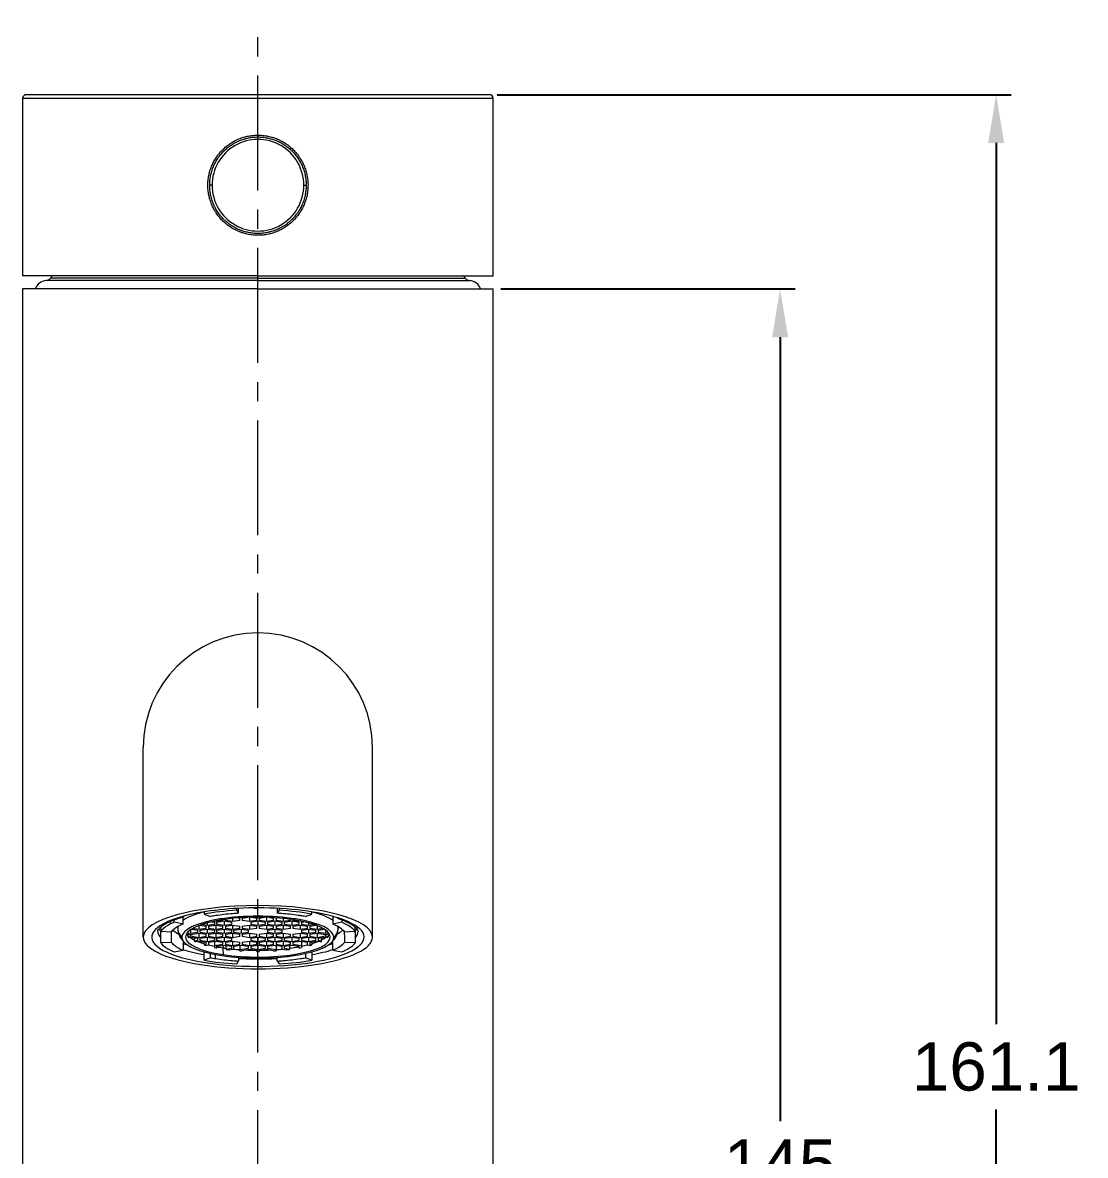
# Model space of a CAD drawing. Header units: millimetres. Extents: x 12315 to 13087, y 2477 to 3022.
# Drawn here: x 12498.7 to 12586.8, y 2763.1 to 2857 of the extents above; entities that cross this region are included whole.
import ezdxf

# ---------------------------------------------------------------- set-up
doc = ezdxf.new("R2010")
doc.units = ezdxf.units.MM
doc.linetypes.add('CENTER2', pattern=[28.575, 19.05, -3.175, 3.175, -3.175])
doc.linetypes.add('CENTERX2', pattern=[101.6, 63.5, -12.7, 12.7, -12.7])
doc.layers.add('CENTER', color=1, linetype='CENTERX2', lineweight=15)
doc.layers.add('DIM_', color=5, linetype='Continuous', lineweight=9)
doc.styles.get("Standard").update_dxf_attribs({"font": 'arial.ttf'})
doc.dimstyles.new('사본(2) STANDARD', dxfattribs={"dimscale": 0, "dimtxt": 4, "dimasz": 4, "dimexe": 1.25, "dimexo": 0.625, "dimgap": 1.5, "dimtad": 3, "dimtih": 1, "dimtoh": 1, "dimdec": 1, "dimzin": 9, "dimdsep": 46, "dimtxsty": 'Standard', "dimcen": 2.5, "dimclrd": 5, "dimclre": 5, "dimclrt": 5, "dimadec": 0, "dimazin": 0, "dimtfac": 1, "dimtdec": 1, "dimtmove": 0, "dimatfit": 3, "dimfxl": 1.25, "dimtfill": 1, "dimtolj": 1, "dimtzin": 0, "dimarcsym": 0})

# ---------------------------------------------------------------- blocks, each defined once
blk = doc.blocks.new('*D1')
at = {"layer": 'Defpoints', "color": 0, "transparency": 16777216}
for p in [(12537.443, 2851.038), (12579.429, 2851.038), (12541.743, 2689.94)]:
    blk.add_point(p, dxfattribs=at)
at = {"layer": 'DIM_', "color": 5, "lineweight": -2, "transparency": 16777216}
for p, q in [((12538.068, 2851.038), (12580.679, 2851.038)), ((12579.429, 2847.038), (12579.429, 2774.031)), ((12579.429, 2693.94), (12579.429, 2766.946)), ((12542.368, 2689.94), (12580.679, 2689.94))]:
    blk.add_line(p, q, dxfattribs=at)
at = {"layer": 'DIM_', "color": 5, "transparency": 16777216}
for points in [[(12578.763, 2847.038), (12580.096, 2847.038), (12579.429, 2851.038)], [(12578.763, 2693.94), (12580.096, 2693.94), (12579.429, 2689.94)]]:
    blk.add_solid(points, dxfattribs=at)
at = {"layer": 'DIM_', "color": 5, "transparency": 16777216, "insert": (12579.429, 2770.489), "char_height": 4, "attachment_point": 5, "bg_fill": 3, "box_fill_scale": 1.1, "bg_fill_color": 256, "bg_fill_true_color": 13158600, "bg_fill_transparency": 0}
blk.add_mtext('\\A1;161.1', dxfattribs=at)
blk = doc.blocks.new('*D2')
at = {"layer": 'Defpoints', "color": 0, "transparency": 16777216}
for p in [(12537.743, 2834.94), (12541.743, 2689.94), (12561.523, 2689.94)]:
    blk.add_point(p, dxfattribs=at)
at = {"layer": 'DIM_', "color": 5, "lineweight": -2, "transparency": 16777216}
for p, q in [((12538.368, 2834.94), (12562.773, 2834.94)), ((12561.523, 2830.94), (12561.523, 2765.982)), ((12561.523, 2693.94), (12561.523, 2758.897)), ((12542.368, 2689.94), (12562.773, 2689.94))]:
    blk.add_line(p, q, dxfattribs=at)
at = {"layer": 'DIM_', "color": 5, "transparency": 16777216}
for points in [[(12560.857, 2830.94), (12562.19, 2830.94), (12561.523, 2834.94)], [(12560.857, 2693.94), (12562.19, 2693.94), (12561.523, 2689.94)]]:
    blk.add_solid(points, dxfattribs=at)
at = {"layer": 'DIM_', "color": 5, "transparency": 16777216, "insert": (12561.523, 2762.44), "char_height": 4, "attachment_point": 5, "bg_fill": 3, "box_fill_scale": 1.1, "bg_fill_color": 256, "bg_fill_true_color": 13158600, "bg_fill_transparency": 0}
blk.add_mtext('\\A1;145', dxfattribs=at)

msp = doc.modelspace()

# ---------------------------------------------------------------- linework, layer by layer
at = {"linetype": 'Continuous', "lineweight": 18}
for p, q in [((12498.743, 2850.738), (12498.743, 2836.038)), ((12537.443, 2851.038), (12499.043, 2851.038)), ((12537.743, 2836.038), (12537.743, 2850.738)), ((12518.15, 2836.038), (12498.743, 2836.038)), ((12518.243, 2835.638), (12500.682, 2835.638)), ((12518.243, 2835.844), (12501.056, 2835.844)), ((12518.15, 2836.038), (12537.743, 2836.038)), ((12518.243, 2835.844), (12535.43, 2835.844)), ((12518.243, 2835.638), (12535.803, 2835.638)), ((12518.243, 2834.94), (12498.743, 2834.94)), ((12498.743, 2834.94), (12498.743, 2695.94)), ((12518.243, 2834.94), (12537.743, 2834.94)), ((12537.743, 2695.94), (12537.743, 2834.94)), ((12508.743, 2781.231), (12508.743, 2796.94)), ((12527.743, 2781.231), (12527.743, 2796.94)), ((12513.787, 2783.323), (12513.787, 2783.145)), ((12513.787, 2783.145), (12514.303, 2782.942)), ((12516.484, 2783.453), (12516.484, 2783.608)), ((12516.64, 2783.209), (12516.484, 2783.453)), ((12518.243, 2783.657), (12518.243, 2783.638)), ((12520.001, 2783.453), (12519.845, 2783.209)), ((12520.001, 2783.608), (12520.001, 2783.453)), ((12522.182, 2782.942), (12522.699, 2783.145)), ((12522.699, 2783.145), (12522.699, 2783.323)), ((12510.182, 2782.058), (12510.182, 2781.716)), ((12511.3, 2782.46), (12511.3, 2782.663)), ((12512.037, 2782.317), (12511.3, 2782.46)), ((12511.593, 2782.094), (12511.593, 2781.962)), ((12513.343, 2782.186), (12513.343, 2781.855)), ((12513.438, 2782.222), (12513.943, 2782.142)), ((12514.043, 2782.19), (12513.562, 2782.266)), ((12513.943, 2781.951), (12513.943, 2782.142)), ((12514.043, 2782.413), (12514.043, 2782.19)), ((12514.643, 2782.285), (12514.043, 2782.19)), ((12514.143, 2782.142), (12514.743, 2782.237)), ((12514.143, 2782.142), (12514.143, 2781.951)), ((12514.433, 2782.509), (12514.643, 2782.476)), ((12514.743, 2782.524), (12514.602, 2782.546)), ((12514.643, 2782.476), (12514.643, 2782.285)), ((12515.343, 2782.619), (12514.743, 2782.524)), ((12514.743, 2782.575), (12514.743, 2782.524)), ((12514.743, 2782.237), (12515.343, 2782.142)), ((12514.743, 2782.237), (12514.743, 2781.855)), ((12514.843, 2782.476), (12515.443, 2782.571)), ((12514.843, 2782.285), (12514.843, 2782.476)), ((12515.443, 2782.19), (12514.843, 2782.285)), ((12515.343, 2782.619), (12515.343, 2782.679)), ((12515.343, 2781.951), (12515.343, 2782.142)), ((12515.443, 2782.571), (12516.043, 2782.476)), ((12515.443, 2782.571), (12515.443, 2782.19)), ((12516.043, 2782.285), (12515.443, 2782.19)), ((12515.543, 2782.708), (12515.543, 2782.619)), ((12516.143, 2782.524), (12515.543, 2782.619)), ((12515.543, 2782.142), (12516.143, 2782.237)), ((12515.543, 2782.142), (12515.543, 2781.951)), ((12516.043, 2782.476), (12516.043, 2782.285)), ((12516.143, 2782.781), (12516.143, 2782.524)), ((12516.743, 2782.619), (12516.143, 2782.524)), ((12516.143, 2782.237), (12516.743, 2782.142)), ((12516.143, 2782.237), (12516.143, 2781.855)), ((12516.645, 2782.826), (12516.743, 2782.81)), ((12516.743, 2782.619), (12516.743, 2782.81)), ((12516.743, 2781.951), (12516.743, 2782.142)), ((12516.943, 2782.81), (12517.28, 2782.864)), ((12516.943, 2782.81), (12516.943, 2782.619)), ((12517.543, 2782.524), (12516.943, 2782.619)), ((12516.943, 2782.142), (12517.543, 2782.237)), ((12516.943, 2782.142), (12516.943, 2781.951)), ((12517.543, 2782.874), (12517.543, 2782.524)), ((12518.143, 2782.619), (12517.543, 2782.524)), ((12517.543, 2782.237), (12518.143, 2782.142)), ((12517.543, 2782.237), (12517.543, 2781.855)), ((12517.643, 2782.476), (12518.243, 2782.571)), ((12517.643, 2782.476), (12517.643, 2782.285)), ((12518.243, 2782.19), (12517.643, 2782.285)), ((12517.711, 2782.879), (12518.143, 2782.81)), ((12518.243, 2782.858), (12518.075, 2782.885)), ((12518.143, 2782.619), (12518.143, 2782.81)), ((12518.143, 2781.951), (12518.143, 2782.142)), ((12518.411, 2782.885), (12518.243, 2782.858)), ((12518.243, 2782.885), (12518.243, 2782.858)), ((12518.243, 2782.571), (12518.843, 2782.476)), ((12518.243, 2782.571), (12518.243, 2782.19)), ((12518.843, 2782.285), (12518.243, 2782.19)), ((12518.343, 2782.81), (12518.774, 2782.879)), ((12518.343, 2782.81), (12518.343, 2782.619)), ((12518.943, 2782.524), (12518.343, 2782.619)), ((12518.343, 2782.142), (12518.943, 2782.237)), ((12518.343, 2782.142), (12518.343, 2781.951)), ((12518.843, 2782.476), (12518.843, 2782.285)), ((12518.943, 2782.874), (12518.943, 2782.524)), ((12519.543, 2782.619), (12518.943, 2782.524)), ((12518.943, 2782.237), (12519.543, 2782.142)), ((12518.943, 2782.237), (12518.943, 2781.855)), ((12519.043, 2782.476), (12519.643, 2782.571)), ((12519.043, 2782.476), (12519.043, 2782.285)), ((12519.643, 2782.19), (12519.043, 2782.285)), ((12519.205, 2782.864), (12519.543, 2782.81)), ((12519.543, 2782.619), (12519.543, 2782.81)), ((12519.543, 2781.951), (12519.543, 2782.142)), ((12519.643, 2782.571), (12520.243, 2782.476)), ((12519.643, 2782.571), (12519.643, 2782.19)), ((12520.243, 2782.285), (12519.643, 2782.19)), ((12519.743, 2782.81), (12519.84, 2782.826)), ((12519.743, 2782.81), (12519.743, 2782.619)), ((12520.343, 2782.524), (12519.743, 2782.619)), ((12519.743, 2782.142), (12520.343, 2782.237)), ((12519.743, 2782.142), (12519.743, 2781.951)), ((12520.243, 2782.285), (12520.243, 2782.476)), ((12520.343, 2782.781), (12520.343, 2782.524)), ((12520.943, 2782.619), (12520.343, 2782.524)), ((12520.343, 2782.237), (12520.943, 2782.142)), ((12520.343, 2782.237), (12520.343, 2781.855)), ((12520.443, 2782.476), (12521.043, 2782.571)), ((12520.443, 2782.285), (12520.443, 2782.476)), ((12521.043, 2782.19), (12520.443, 2782.285)), ((12520.943, 2782.619), (12520.943, 2782.708)), ((12520.943, 2781.951), (12520.943, 2782.142)), ((12521.043, 2782.571), (12521.643, 2782.476)), ((12521.043, 2782.571), (12521.043, 2782.19)), ((12521.643, 2782.285), (12521.043, 2782.19)), ((12521.143, 2782.679), (12521.143, 2782.619)), ((12521.743, 2782.524), (12521.143, 2782.619)), ((12521.143, 2782.142), (12521.743, 2782.237)), ((12521.143, 2782.142), (12521.143, 2781.951)), ((12521.643, 2782.476), (12521.643, 2782.285)), ((12521.743, 2782.575), (12521.743, 2782.524)), ((12521.883, 2782.546), (12521.743, 2782.524)), ((12521.743, 2782.237), (12522.343, 2782.142)), ((12521.743, 2782.237), (12521.743, 2781.855)), ((12521.843, 2782.476), (12522.052, 2782.509)), ((12521.843, 2782.476), (12521.843, 2782.285)), ((12522.443, 2782.19), (12521.843, 2782.285)), ((12522.343, 2781.951), (12522.343, 2782.142)), ((12522.443, 2782.413), (12522.443, 2782.19)), ((12522.924, 2782.266), (12522.443, 2782.19)), ((12522.543, 2782.142), (12523.047, 2782.222)), ((12522.543, 2782.142), (12522.543, 2781.951)), ((12523.143, 2782.186), (12523.143, 2781.855)), ((12525.186, 2782.46), (12524.448, 2782.317)), ((12524.893, 2782.094), (12524.893, 2781.962)), ((12525.186, 2782.668), (12525.186, 2782.46)), ((12526.303, 2781.716), (12526.303, 2782.059)), ((12510.182, 2781.716), (12511.069, 2781.673)), ((12510.182, 2781.708), (12510.267, 2781.712)), ((12510.182, 2780.747), (12510.182, 2781.708)), ((12512.327, 2781.508), (12512.643, 2781.457)), ((12512.643, 2781.521), (12512.366, 2781.565)), ((12512.643, 2781.298), (12512.425, 2781.264)), ((12512.484, 2781.209), (12512.643, 2781.235)), ((12512.643, 2781.825), (12512.643, 2781.521)), ((12513.243, 2781.617), (12512.643, 2781.521)), ((12512.643, 2781.457), (12513.343, 2781.569)), ((12512.643, 2781.457), (12512.643, 2781.298)), ((12513.343, 2781.187), (12512.643, 2781.298)), ((12512.643, 2781.235), (12513.243, 2781.139)), ((12512.736, 2781.888), (12513.243, 2781.808)), ((12513.343, 2781.855), (12512.819, 2781.939)), ((12512.953, 2781.185), (12512.965, 2781)), ((12513.243, 2781.808), (12513.243, 2781.617)), ((12513.243, 2781.139), (12513.243, 2780.948)), ((12513.943, 2781.951), (12513.343, 2781.855)), ((12513.343, 2781.569), (12513.943, 2781.473)), ((12513.343, 2781.569), (12513.343, 2781.187)), ((12513.943, 2781.282), (12513.343, 2781.187)), ((12513.443, 2781.808), (12514.043, 2781.903)), ((12513.443, 2781.617), (12513.443, 2781.808)), ((12514.043, 2781.521), (12513.443, 2781.617)), ((12513.443, 2781.139), (12514.043, 2781.235)), ((12513.443, 2780.948), (12513.443, 2781.139)), ((12513.943, 2781.282), (12513.943, 2781.473)), ((12514.043, 2781.903), (12514.643, 2781.808)), ((12514.043, 2781.903), (12514.043, 2781.521)), ((12514.643, 2781.617), (12514.043, 2781.521)), ((12514.043, 2781.235), (12514.643, 2781.139)), ((12514.043, 2781.235), (12514.043, 2780.853)), ((12514.743, 2781.855), (12514.143, 2781.951)), ((12514.143, 2781.473), (12514.743, 2781.569)), ((12514.143, 2781.473), (12514.143, 2781.282)), ((12514.743, 2781.187), (12514.143, 2781.282)), ((12514.643, 2781.808), (12514.643, 2781.617)), ((12514.643, 2781.139), (12514.643, 2780.948)), ((12515.343, 2781.951), (12514.743, 2781.855)), ((12514.743, 2781.569), (12514.743, 2781.187)), ((12514.743, 2781.569), (12515.343, 2781.473)), ((12515.343, 2781.282), (12514.743, 2781.187)), ((12514.843, 2781.808), (12515.443, 2781.903)), ((12514.843, 2781.617), (12514.843, 2781.808)), ((12515.443, 2781.521), (12514.843, 2781.617)), ((12514.843, 2781.139), (12515.443, 2781.235)), ((12514.843, 2780.948), (12514.843, 2781.139)), ((12515.343, 2781.282), (12515.343, 2781.473)), ((12515.443, 2781.903), (12516.043, 2781.808)), ((12515.443, 2781.903), (12515.443, 2781.521)), ((12516.043, 2781.617), (12515.443, 2781.521)), ((12515.443, 2781.235), (12516.043, 2781.139)), ((12515.443, 2781.235), (12515.443, 2780.853)), ((12516.143, 2781.855), (12515.543, 2781.951)), ((12515.543, 2781.473), (12516.143, 2781.569)), ((12515.543, 2781.473), (12515.543, 2781.282)), ((12516.143, 2781.187), (12515.543, 2781.282)), ((12516.043, 2781.808), (12516.043, 2781.617)), ((12516.043, 2781.139), (12516.043, 2780.948)), ((12516.743, 2781.951), (12516.143, 2781.855)), ((12516.143, 2781.569), (12516.143, 2781.187)), ((12516.143, 2781.569), (12516.743, 2781.473)), ((12516.743, 2781.282), (12516.143, 2781.187)), ((12516.243, 2781.808), (12516.843, 2781.903)), ((12516.243, 2781.617), (12516.243, 2781.808)), ((12516.843, 2781.521), (12516.243, 2781.617)), ((12516.743, 2781.282), (12516.743, 2781.473)), ((12516.843, 2781.903), (12517.443, 2781.808)), ((12516.843, 2781.903), (12516.843, 2781.521)), ((12517.443, 2781.617), (12516.843, 2781.521)), ((12517.543, 2781.855), (12516.943, 2781.951)), ((12516.943, 2781.473), (12517.543, 2781.569)), ((12516.943, 2781.473), (12516.943, 2781.282)), ((12517.543, 2781.187), (12516.943, 2781.282)), ((12517.443, 2781.808), (12517.443, 2781.617)), ((12518.143, 2781.951), (12517.543, 2781.855)), ((12517.543, 2781.569), (12517.543, 2781.187)), ((12517.543, 2781.569), (12518.143, 2781.473)), ((12518.143, 2781.282), (12517.543, 2781.187)), ((12517.643, 2781.139), (12518.243, 2781.235)), ((12517.643, 2781.139), (12517.643, 2780.948)), ((12518.143, 2781.282), (12518.143, 2781.473)), ((12518.243, 2781.235), (12518.243, 2780.853)), ((12518.243, 2781.235), (12518.843, 2781.139)), ((12518.943, 2781.855), (12518.343, 2781.951)), ((12518.343, 2781.473), (12518.943, 2781.569)), ((12518.343, 2781.473), (12518.343, 2781.282)), ((12518.943, 2781.187), (12518.343, 2781.282)), ((12518.843, 2781.139), (12518.843, 2780.948)), ((12519.543, 2781.951), (12518.943, 2781.855)), ((12518.943, 2781.569), (12518.943, 2781.187)), ((12518.943, 2781.569), (12519.543, 2781.473)), ((12519.543, 2781.282), (12518.943, 2781.187)), ((12519.043, 2781.808), (12519.643, 2781.903)), ((12519.043, 2781.808), (12519.043, 2781.617)), ((12519.643, 2781.521), (12519.043, 2781.617)), ((12519.043, 2781.139), (12519.643, 2781.235)), ((12519.043, 2781.139), (12519.043, 2780.948)), ((12519.543, 2781.282), (12519.543, 2781.473)), ((12519.643, 2781.903), (12519.643, 2781.521)), ((12519.643, 2781.903), (12520.243, 2781.808)), ((12520.243, 2781.617), (12519.643, 2781.521)), ((12519.643, 2781.235), (12519.643, 2780.853)), ((12519.643, 2781.235), (12520.243, 2781.139)), ((12520.343, 2781.855), (12519.743, 2781.951)), ((12519.743, 2781.473), (12520.343, 2781.569)), ((12519.743, 2781.473), (12519.743, 2781.282)), ((12520.343, 2781.187), (12519.743, 2781.282)), ((12520.243, 2781.617), (12520.243, 2781.808)), ((12520.243, 2780.948), (12520.243, 2781.139)), ((12520.943, 2781.951), (12520.343, 2781.855)), ((12520.343, 2781.569), (12520.343, 2781.187)), ((12520.343, 2781.569), (12520.943, 2781.473)), ((12520.943, 2781.282), (12520.343, 2781.187)), ((12520.443, 2781.139), (12521.043, 2781.235)), ((12520.443, 2780.948), (12520.443, 2781.139)), ((12520.943, 2781.282), (12520.943, 2781.473)), ((12521.043, 2781.235), (12521.043, 2780.853)), ((12521.043, 2781.235), (12521.643, 2781.139)), ((12521.743, 2781.855), (12521.143, 2781.951)), ((12521.143, 2781.473), (12521.743, 2781.569)), ((12521.143, 2781.473), (12521.143, 2781.282)), ((12521.743, 2781.187), (12521.143, 2781.282)), ((12521.643, 2781.139), (12521.643, 2780.948)), ((12522.343, 2781.951), (12521.743, 2781.855)), ((12521.743, 2781.569), (12521.743, 2781.187)), ((12521.743, 2781.569), (12522.343, 2781.473)), ((12522.343, 2781.282), (12521.743, 2781.187)), ((12521.843, 2781.808), (12522.443, 2781.903)), ((12521.843, 2781.808), (12521.843, 2781.617)), ((12522.443, 2781.521), (12521.843, 2781.617)), ((12521.843, 2781.139), (12522.443, 2781.235)), ((12521.843, 2781.139), (12521.843, 2780.948)), ((12522.343, 2781.282), (12522.343, 2781.473)), ((12522.443, 2781.903), (12522.443, 2781.521)), ((12522.443, 2781.903), (12523.043, 2781.808)), ((12523.043, 2781.617), (12522.443, 2781.521)), ((12522.443, 2781.235), (12522.443, 2780.853)), ((12522.443, 2781.235), (12523.043, 2781.139)), ((12523.143, 2781.855), (12522.543, 2781.951)), ((12522.543, 2781.473), (12523.143, 2781.569)), ((12522.543, 2781.473), (12522.543, 2781.282)), ((12523.143, 2781.187), (12522.543, 2781.282)), ((12523.043, 2781.617), (12523.043, 2781.808)), ((12523.043, 2780.948), (12523.043, 2781.139)), ((12523.666, 2781.939), (12523.143, 2781.855)), ((12523.143, 2781.569), (12523.143, 2781.187)), ((12523.143, 2781.569), (12523.843, 2781.457)), ((12523.843, 2781.298), (12523.143, 2781.187)), ((12523.243, 2781.808), (12523.749, 2781.888)), ((12523.243, 2781.808), (12523.243, 2781.617)), ((12523.843, 2781.521), (12523.243, 2781.617)), ((12523.243, 2781.139), (12523.843, 2781.235)), ((12523.243, 2781.139), (12523.243, 2780.948)), ((12523.843, 2781.825), (12523.843, 2781.521)), ((12524.119, 2781.565), (12523.843, 2781.521)), ((12523.843, 2781.457), (12524.158, 2781.508)), ((12523.843, 2781.457), (12523.843, 2781.298)), ((12524.06, 2781.264), (12523.843, 2781.298)), ((12523.843, 2781.235), (12524.002, 2781.209)), ((12525.416, 2781.673), (12526.303, 2781.716)), ((12526.218, 2781.712), (12526.303, 2781.708)), ((12526.303, 2781.708), (12526.303, 2780.747)), ((12511.069, 2780.79), (12510.182, 2780.747)), ((12511.3, 2780.003), (12512.037, 2780.146)), ((12513.243, 2780.948), (12512.962, 2780.904)), ((12513.062, 2780.856), (12513.343, 2780.901)), ((12513.343, 2780.901), (12513.943, 2780.805)), ((12514.043, 2780.853), (12513.443, 2780.948)), ((12513.943, 2780.614), (12513.784, 2780.589)), ((12513.925, 2780.548), (12514.143, 2780.582)), ((12513.943, 2780.614), (12513.943, 2780.805)), ((12514.643, 2780.948), (12514.043, 2780.853)), ((12514.143, 2780.805), (12514.743, 2780.901)), ((12514.143, 2780.805), (12514.143, 2780.582)), ((12514.643, 2780.885), (12514.643, 2780.503)), ((12515.343, 2780.614), (12514.643, 2780.503)), ((12514.643, 2780.503), (12514.643, 2780.375)), ((12514.743, 2780.901), (12515.343, 2780.805)), ((12515.443, 2780.853), (12514.843, 2780.948)), ((12514.843, 2780.471), (12515.443, 2780.566)), ((12514.843, 2780.336), (12514.843, 2780.471)), ((12515.343, 2780.614), (12515.343, 2780.805)), ((12516.043, 2780.948), (12515.443, 2780.853)), ((12515.443, 2780.566), (12516.043, 2780.471)), ((12515.543, 2780.805), (12516.143, 2780.901)), ((12515.543, 2780.805), (12515.543, 2780.614)), ((12516.143, 2780.519), (12515.543, 2780.614)), ((12516.043, 2780.28), (12515.618, 2780.212)), ((12515.841, 2780.184), (12516.243, 2780.248)), ((12516.043, 2780.471), (12516.043, 2780.28)), ((12516.143, 2780.901), (12516.143, 2780.519)), ((12516.143, 2780.901), (12516.743, 2780.805)), ((12516.743, 2780.614), (12516.143, 2780.519)), ((12516.243, 2780.471), (12516.843, 2780.566)), ((12516.243, 2780.248), (12516.243, 2780.471)), ((12516.743, 2780.614), (12516.743, 2780.805)), ((12516.743, 2780.55), (12516.743, 2780.168)), ((12517.443, 2780.28), (12516.743, 2780.168)), ((12516.743, 2780.099), (12516.743, 2780.168)), ((12516.843, 2780.566), (12517.443, 2780.471)), ((12516.943, 2780.805), (12517.543, 2780.901)), ((12516.943, 2780.805), (12516.943, 2780.614)), ((12517.543, 2780.519), (12516.943, 2780.614)), ((12516.943, 2780.137), (12517.543, 2780.232)), ((12516.943, 2780.137), (12516.943, 2780.086)), ((12517.443, 2780.471), (12517.443, 2780.28)), ((12517.543, 2780.901), (12517.543, 2780.519)), ((12517.543, 2780.901), (12518.143, 2780.805)), ((12518.143, 2780.614), (12517.543, 2780.519)), ((12517.543, 2780.232), (12518.143, 2780.137)), ((12518.243, 2780.853), (12517.643, 2780.948)), ((12517.643, 2780.471), (12518.243, 2780.566)), ((12517.643, 2780.471), (12517.643, 2780.28)), ((12518.243, 2780.184), (12517.643, 2780.28)), ((12518.143, 2780.614), (12518.143, 2780.805)), ((12518.143, 2780.047), (12518.143, 2780.137)), ((12518.843, 2780.948), (12518.243, 2780.853)), ((12518.243, 2780.566), (12518.843, 2780.471)), ((12518.243, 2780.566), (12518.243, 2780.184)), ((12518.843, 2780.28), (12518.243, 2780.184)), ((12518.343, 2780.805), (12518.943, 2780.901)), ((12518.343, 2780.805), (12518.343, 2780.614)), ((12518.943, 2780.519), (12518.343, 2780.614)), ((12518.343, 2780.137), (12518.943, 2780.232)), ((12518.343, 2780.137), (12518.343, 2780.047)), ((12518.843, 2780.471), (12518.843, 2780.28)), ((12518.943, 2780.901), (12519.543, 2780.805)), ((12518.943, 2780.901), (12518.943, 2780.519)), ((12519.543, 2780.614), (12518.943, 2780.519)), ((12518.943, 2780.232), (12519.543, 2780.137)), ((12519.643, 2780.853), (12519.043, 2780.948)), ((12519.043, 2780.471), (12519.643, 2780.566)), ((12519.043, 2780.471), (12519.043, 2780.28)), ((12519.743, 2780.168), (12519.043, 2780.28)), ((12519.543, 2780.614), (12519.543, 2780.805)), ((12519.543, 2780.086), (12519.543, 2780.137)), ((12520.243, 2780.948), (12519.643, 2780.853)), ((12519.643, 2780.566), (12520.243, 2780.471)), ((12519.743, 2780.805), (12520.343, 2780.901)), ((12519.743, 2780.805), (12519.743, 2780.614)), ((12520.343, 2780.519), (12519.743, 2780.614)), ((12519.743, 2780.55), (12519.743, 2780.168)), ((12519.743, 2780.168), (12519.743, 2780.099)), ((12520.243, 2780.248), (12520.243, 2780.471)), ((12520.243, 2780.248), (12520.644, 2780.184)), ((12520.343, 2780.901), (12520.943, 2780.805)), ((12520.343, 2780.901), (12520.343, 2780.519)), ((12520.943, 2780.614), (12520.343, 2780.519)), ((12521.043, 2780.853), (12520.443, 2780.948)), ((12520.443, 2780.471), (12521.043, 2780.566)), ((12520.443, 2780.28), (12520.443, 2780.471)), ((12520.867, 2780.212), (12520.443, 2780.28)), ((12520.943, 2780.614), (12520.943, 2780.805)), ((12521.643, 2780.948), (12521.043, 2780.853)), ((12521.043, 2780.566), (12521.643, 2780.471)), ((12521.143, 2780.805), (12521.743, 2780.901)), ((12521.143, 2780.805), (12521.143, 2780.614)), ((12521.843, 2780.503), (12521.143, 2780.614)), ((12521.643, 2780.471), (12521.643, 2780.336)), ((12521.743, 2780.901), (12522.343, 2780.805)), ((12522.443, 2780.853), (12521.843, 2780.948)), ((12521.843, 2780.885), (12521.843, 2780.503)), ((12521.843, 2780.503), (12521.843, 2780.375)), ((12522.343, 2780.582), (12522.343, 2780.805)), ((12522.343, 2780.582), (12522.56, 2780.548)), ((12523.043, 2780.948), (12522.443, 2780.853)), ((12522.543, 2780.805), (12523.143, 2780.901)), ((12522.543, 2780.805), (12522.543, 2780.614)), ((12522.702, 2780.589), (12522.543, 2780.614)), ((12523.143, 2780.901), (12523.424, 2780.856)), ((12523.524, 2780.904), (12523.243, 2780.948)), ((12524.448, 2780.146), (12525.186, 2780.003)), ((12526.303, 2780.747), (12525.416, 2780.79)), ((12513.787, 2779.318), (12513.787, 2780.004)), ((12514.303, 2779.521), (12513.787, 2779.318)), ((12516.484, 2779.01), (12516.64, 2779.254)), ((12519.845, 2779.254), (12520.001, 2779.01)), ((12522.699, 2779.318), (12522.182, 2779.521)), ((12522.699, 2780.004), (12522.699, 2779.318))]:
    msp.add_line(p, q, dxfattribs=at)
at = {"linetype": 'Continuous', "lineweight": 13}
for p, q in [((12518.15, 2850.738), (12498.743, 2850.738)), ((12537.743, 2850.738), (12518.15, 2850.738)), ((12511.003, 2782.322), (12511.003, 2782.545)), ((12515.341, 2780.55), (12515.348, 2780.348)), ((12514.719, 2779.454), (12514.722, 2779.791)), ((12518.243, 2779.424), (12518.243, 2779.495)), ((12518.243, 2779.424), (12518.243, 2778.806))]:
    msp.add_line(p, q, dxfattribs=at)
at = {"linetype": 'Continuous', "lineweight": 18}
for centre, radius, start, end in [((12499.043, 2850.738), 0.3, 89.9793, 180), ((12537.443, 2850.738), 0.3, 0, 90.0207), ((12500.747, 2834.64), 1, 93.69053, 162.54121), ((12500.65, 2836.137), 0.5, 273.70473, 324.20842), ((12518.243, 2823.45), 21.19, 143.55465, 144.20287), ((12518.243, 2823.45), 21.19, 35.79713, 36.44533), ((12535.835, 2836.137), 0.5, 215.79158, 266.29527), ((12535.738, 2834.64), 1, 17.45879, 86.30947), ((12518.243, 2796.94), 9.5, 0, 180), ((12518.243, 2796.94), 9.5, 0, 180)]:
    msp.add_arc(centre, radius, start, end, dxfattribs=at)
for centre, major_axis, ratio, start_param, end_param in [((12518.243, 2843.538), (0, 3.8), 1, 4.712322, 7.854019), ((12518.243, 2843.538), (0, -3.8), 1, 4.712337, 7.854004), ((12518.243, 2781.231), (-9.5, 0), 0.275637, 3.141593, 6.283185), ((12518.243, 2781.231), (6.3, 0), 0.275637, 0, 3.141593), ((12518.243, 2781.231), (8.8, 0), 0.275637, 1.612877, 2.358697), ((12518.243, 2781.231), (-6, 0), 0.275637, 4.212389, 6.283185), ((12518.243, 2781.231), (8.25, 0), 0.275637, 1.785619, 2.141372), ((12518.243, 2781.231), (-7.35, 0), 0.275637, 5.207307, 5.278027), ((12518.243, 2781.231), (-7.35, 0), 0.275637, 5.002869, 5.207307), ((12518.243, 2781.231), (-7.35, 0), 0.275637, 4.932149, 5.002869), ((12518.243, 2781.231), (8.8, 0), 0.275637, 0.702013, 1.570796), ((12518.243, 2781.231), (-7.35, 0), 0.275637, 4.421909, 4.492629), ((12518.243, 2781.231), (8.25, 0), 0.275637, 1.000221, 1.355973), ((12518.243, 2781.231), (-7.35, 0), 0.275637, 4.217471, 4.421909), ((12518.243, 2781.231), (-7.35, 0), 0.275637, 4.212389, 4.217471), ((12518.243, 2781.231), (-7.35, 0), 0.275637, 4.14675, 4.212389), ((12518.243, 2781.231), (8.25, 0), 0.275637, 2.641593, 2.92677), ((12518.243, 2781.231), (8.25, 0), 0.275637, 2.571017, 2.641593), ((12518.243, 2781.231), (-7.35, 0), 0.275637, 5.788267, 5.992705), ((12518.243, 2781.231), (-7.35, 0), 0.275637, 5.717547, 5.788267), ((12518.243, 2781.231), (-6, 0), 0.275637, 1.070796, 4.212389), ((12518.243, 2781.231), (-7.35, 0), 0.275637, 3.63651, 3.707231), ((12518.243, 2781.231), (-7.35, 0), 0.275637, 3.432073, 3.63651), ((12518.243, 2781.231), (8.25, 0), 0.275637, 0.214823, 0.570575), ((12518.243, 2781.231), (-9.5, 0), 0.275637, 0, 3.141593), ((12518.243, 2782.193), (8.25, 0), 0.275637, 3.250803, 3.356416), ((12518.243, 2781.231), (-7.35, 0), 0.275637, 5.992705, 6.063426), ((12518.243, 2782.385), (7.329, 0), 0.275637, 3.43178, 3.459177), ((12518.243, 2782.385), (7.329, 0), 0.275637, 3.459177, 3.609406), ((12518.243, 2781.231), (6.3, 0), 0.275637, 3.141593, 6.283185), ((12518.243, 2781.231), (-6, 0), 0.275637, 0, 1.070796), ((12518.243, 2781.808), (-6.037, 0), 0.275637, 0.179185, 0.272503), ((12518.243, 2781.712), (6.041, 0), 0.275637, 3.414261, 3.448297), ((12518.243, 2781.808), (-6.037, 0), 0.275637, 0.357529, 0.507034), ((12518.243, 2781.808), (-6.037, 0), 0.275637, 2.634559, 2.784064), ((12518.243, 2781.712), (6.041, 0), 0.275637, 5.976481, 6.010517), ((12518.243, 2781.808), (-6.037, 0), 0.275637, 2.869089, 2.949452), ((12518.243, 2782.385), (7.329, 0), 0.275637, 5.815372, 5.965601), ((12518.243, 2782.385), (7.329, 0), 0.275637, 5.965601, 5.998887), ((12518.243, 2781.231), (-7.35, 0), 0.275637, 3.361352, 3.432073), ((12518.243, 2782.193), (8.25, 0), 0.275637, 6.068362, 6.193698), ((12518.243, 2781.231), (8.25, 0), 0.275637, 3.356416, 3.712168), ((12518.243, 2781.231), (-7.35, 0), 0.275637, 0.21976, 0.29048), ((12518.243, 2781.231), (-7.35, 0), 0.275637, 0.29048, 0.494918), ((12518.243, 2781.231), (-7.35, 0), 0.275637, 0.494918, 0.565639), ((12518.243, 2782.193), (8.25, 0), 0.275637, 3.851628, 3.923218), ((12518.243, 2781.712), (6.041, 0), 0.275637, 3.648636, 3.681747), ((12518.243, 2781.808), (-6.037, 0), 0.275637, 0.590241, 0.740635), ((12518.243, 2781.712), (6.041, 0), 0.275637, 3.882086, 3.916122), ((12518.243, 2781.808), (-6.037, 0), 0.275637, 0.824209, 0.931892), ((12518.243, 2781.712), (6.041, 0), 0.275637, 4.073962, 4.114589), ((12518.243, 2781.808), (-6.037, 0), 0.275637, 0.972558, 1.070796), ((12518.243, 2781.808), (-6.037, 0), 0.275637, 1.070796, 1.121837), ((12518.243, 2781.712), (6.041, 0), 0.275637, 4.262992, 4.303618), ((12518.243, 2781.808), (-6.037, 0), 0.275637, 1.226382, 1.319701), ((12518.243, 2781.808), (-6.037, 0), 0.275637, 1.390449, 1.554231), ((12518.243, 2781.808), (-6.037, 0), 0.275637, 1.587361, 1.751143), ((12518.243, 2781.808), (-6.037, 0), 0.275637, 1.821892, 1.915211), ((12518.243, 2781.712), (6.041, 0), 0.275637, 5.12116, 5.161786), ((12518.243, 2781.808), (-6.037, 0), 0.275637, 2.019756, 2.169034), ((12518.243, 2781.712), (6.041, 0), 0.275637, 5.310189, 5.350816), ((12518.243, 2781.808), (-6.037, 0), 0.275637, 2.209701, 2.317384), ((12518.243, 2781.712), (6.041, 0), 0.275637, 5.508656, 5.542692), ((12518.243, 2781.808), (-6.037, 0), 0.275637, 2.400958, 2.551352), ((12518.243, 2781.712), (6.041, 0), 0.275637, 5.743031, 5.776142), ((12518.243, 2782.193), (8.25, 0), 0.275637, 5.50156, 5.562482), ((12518.243, 2781.231), (-7.35, 0), 0.275637, 2.575954, 2.646675), ((12518.243, 2781.231), (-7.35, 0), 0.275637, 2.646675, 2.851112), ((12518.243, 2781.231), (8.25, 0), 0.275637, 5.71261, 5.783185), ((12518.243, 2781.231), (-7.35, 0), 0.275637, 2.851112, 2.921833), ((12518.243, 2781.231), (8.25, 0), 0.275637, 5.783185, 6.068362), ((12518.243, 2781.231), (8.25, 0), 0.275637, 4.141814, 4.497566), ((12518.243, 2781.231), (-7.35, 0), 0.275637, 1.005158, 1.070796), ((12518.243, 2781.231), (-7.35, 0), 0.275637, 1.070796, 1.075879), ((12518.243, 2781.231), (-7.35, 0), 0.275637, 1.075879, 1.280316), ((12518.243, 2781.231), (-7.35, 0), 0.275637, 1.280316, 1.351037), ((12518.243, 2781.712), (6.041, 0), 0.275637, 4.461459, 4.495494), ((12518.243, 2781.712), (6.041, 0), 0.275637, 4.695833, 4.728945), ((12518.243, 2781.712), (6.041, 0), 0.275637, 4.929284, 4.963319), ((12518.243, 2781.231), (-7.35, 0), 0.275637, 1.790556, 1.861277), ((12518.243, 2781.231), (8.25, 0), 0.275637, 4.927212, 5.282964), ((12518.243, 2781.231), (-7.35, 0), 0.275637, 1.861277, 2.065714), ((12518.243, 2781.231), (-7.35, 0), 0.275637, 2.065714, 2.136435), ((12518.243, 2781.231), (8.8, 0), 0.275637, 4.712389, 4.754469)]:
    msp.add_ellipse(centre, major_axis=major_axis, ratio=ratio, start_param=start_param, end_param=end_param, dxfattribs=at)
at = {"linetype": 'Continuous', "lineweight": 13}
for centre, major_axis, ratio, start_param, end_param in [((12518.243, 2781.962), (6.65, 0), 0.275637, 2.303818, 2.772161), ((12518.243, 2781.231), (8.8, 0), 0.275637, 1.570796, 1.612877), ((12518.243, 2781.962), (6.65, 0), 0.275637, 0.354067, 0.837774), ((12518.243, 2781.231), (8.8, 0), 0.275637, 2.358697, 4.712389), ((12518.243, 2781.962), (6.65, 0), 0.275637, 3.062709, 3.141593), ((12518.243, 2781.231), (8.8, 0), 0.275637, 4.754469, 6.985198), ((12518.243, 2781.962), (6.65, 0), 0.275637, 0, 0.078884), ((12518.243, 2781.712), (8.3, 0), 0.275637, 3.141593, 3.382489), ((12512.593, 2781.962), (1, 0), 0.961262, 3.141593, 4.004805), ((12523.893, 2781.962), (-1, 0), 0.961262, 2.278381, 3.141593), ((12518.243, 2781.712), (8.3, 0), 0.275637, 6.042305, 6.283185), ((12518.243, 2781.712), (8.3, 0), 0.275637, 3.857581, 4.145675), ((12516.545, 2780.81), (0.372, 2.472), 0.460853, 1.827783, 1.886605), ((12516.545, 2780.81), (0.372, 2.472), 0.460853, 1.886605, 2.068824), ((12518.243, 2781.712), (8.3, 0), 0.275637, 5.279109, 5.559566), ((12518.243, 2781.712), (8.3, 0), 0.275637, 4.51815, 4.712389), ((12518.243, 2781.712), (8.3, 0), 0.275637, 4.712389, 4.754547), ((12518.243, 2781.712), (8.3, 0), 0.275637, 4.754547, 4.908318)]:
    msp.add_ellipse(centre, major_axis=major_axis, ratio=ratio, start_param=start_param, end_param=end_param, dxfattribs=at)
at = {"linetype": 'Continuous', "lineweight": 18}
for points, knots in [([(12514.093, 2843.538), (12514.093, 2843.673), (12514.099, 2843.808), (12514.125, 2844.074), (12514.164, 2844.338), (12514.228, 2844.598), (12514.276, 2844.759), (12514.286, 2844.791), (12514.307, 2844.855), (12514.318, 2844.887), (12514.352, 2844.982), (12514.376, 2845.045), (12514.452, 2845.231), (12514.564, 2845.473), (12514.699, 2845.702), (12514.809, 2845.87), (12514.866, 2845.952), (12514.926, 2846.033), (12514.967, 2846.086), (12514.988, 2846.113), (12515.093, 2846.244), (12515.182, 2846.343), (12515.368, 2846.534), (12515.562, 2846.714), (12515.774, 2846.876), (12515.912, 2846.972), (12515.94, 2846.99), (12515.996, 2847.027), (12516.025, 2847.045), (12516.11, 2847.099), (12516.168, 2847.133), (12516.343, 2847.23), (12516.582, 2847.348), (12516.831, 2847.443), (12517.022, 2847.505), (12517.118, 2847.534), (12517.216, 2847.559), (12517.282, 2847.575), (12517.315, 2847.583), (12517.48, 2847.619), (12517.745, 2847.664), (12518.015, 2847.684), (12518.15, 2847.687)], [0, 0, 0, 0, 0.0625, 0.0625, 0.125, 0.1875, 0.1875, 0.203125, 0.203125, 0.21875, 0.21875, 0.25, 0.25, 0.3125, 0.375, 0.375, 0.40625, 0.421875, 0.421875, 0.4375, 0.4375, 0.5, 0.5, 0.5625, 0.625, 0.625, 0.640625, 0.640625, 0.65625, 0.65625, 0.6875, 0.6875, 0.75, 0.8125, 0.8125, 0.84375, 0.859375, 0.859375, 0.875, 0.875, 0.9375, 1, 1, 1, 1]), ([(12514.243, 2843.538), (12514.243, 2843.67), (12514.249, 2843.801), (12514.275, 2844.061), (12514.294, 2844.19), (12514.345, 2844.447), (12514.377, 2844.574), (12514.435, 2844.764), (12514.455, 2844.826), (12514.5, 2844.95), (12514.523, 2845.011), (12514.598, 2845.192), (12514.71, 2845.427), (12514.844, 2845.651), (12514.935, 2845.787), (12514.954, 2845.815), (12514.992, 2845.868), (12515.011, 2845.895), (12515.07, 2845.975), (12515.11, 2846.026), (12515.235, 2846.178), (12515.411, 2846.372), (12515.604, 2846.547), (12515.755, 2846.671), (12515.832, 2846.731), (12515.912, 2846.789), (12515.966, 2846.827), (12515.994, 2846.846), (12516.131, 2846.937), (12516.243, 2847.005), (12516.473, 2847.127), (12516.709, 2847.239), (12516.955, 2847.327), (12517.112, 2847.375), (12517.143, 2847.384), (12517.207, 2847.401), (12517.239, 2847.41), (12517.335, 2847.434), (12517.399, 2847.448), (12517.591, 2847.487), (12517.849, 2847.525), (12518.11, 2847.538), (12518.306, 2847.538), (12518.371, 2847.536), (12518.503, 2847.53), (12518.569, 2847.525), (12518.765, 2847.506), (12518.895, 2847.486), (12519.15, 2847.436), (12519.277, 2847.404), (12519.526, 2847.328), (12519.649, 2847.285), (12519.801, 2847.222), (12519.832, 2847.209), (12519.892, 2847.182), (12519.982, 2847.141), (12520.07, 2847.097), (12520.243, 2847.004), (12520.466, 2846.87), (12520.676, 2846.715), (12520.828, 2846.591), (12520.878, 2846.548), (12520.951, 2846.482), (12520.975, 2846.459), (12521.023, 2846.414), (12521.141, 2846.299), (12521.338, 2846.081), (12521.494, 2845.872), (12521.639, 2845.655), (12521.706, 2845.543), (12521.784, 2845.398), (12521.799, 2845.368), (12521.829, 2845.309), (12521.872, 2845.221), (12521.912, 2845.131), (12521.987, 2844.95), (12522.075, 2844.705), (12522.139, 2844.452), (12522.178, 2844.259), (12522.189, 2844.194), (12522.208, 2844.064), (12522.217, 2843.998), (12522.236, 2843.801), (12522.243, 2843.67), (12522.243, 2843.538)], [0, 0, 0, 0, 0.03125, 0.03125, 0.0625, 0.0625, 0.09375, 0.09375, 0.109375, 0.109375, 0.125, 0.125, 0.15625, 0.1875, 0.1875, 0.195312, 0.195312, 0.203125, 0.203125, 0.21875, 0.21875, 0.25, 0.28125, 0.28125, 0.296875, 0.304687, 0.304687, 0.3125, 0.3125, 0.34375, 0.34375, 0.375, 0.40625, 0.40625, 0.414062, 0.414062, 0.421875, 0.421875, 0.4375, 0.4375, 0.46875, 0.5, 0.5, 0.515625, 0.515625, 0.53125, 0.53125, 0.5625, 0.5625, 0.59375, 0.59375, 0.625, 0.625, 0.632812, 0.632812, 0.640625, 0.65625, 0.65625, 0.6875, 0.71875, 0.71875, 0.734375, 0.734375, 0.742187, 0.742187, 0.75, 0.78125, 0.8125, 0.8125, 0.84375, 0.84375, 0.851563, 0.851563, 0.859375, 0.875, 0.875, 0.90625, 0.9375, 0.9375, 0.953125, 0.953125, 0.96875, 0.96875, 1, 1, 1, 1]), ([(12518.15, 2847.687), (12518.289, 2847.69), (12518.428, 2847.686), (12518.702, 2847.665), (12518.975, 2847.63), (12519.243, 2847.568), (12519.409, 2847.521), (12519.443, 2847.511), (12519.509, 2847.49), (12519.542, 2847.479), (12519.641, 2847.446), (12519.706, 2847.422), (12519.898, 2847.346), (12520.147, 2847.232), (12520.384, 2847.095), (12520.557, 2846.983), (12520.614, 2846.944), (12520.698, 2846.883), (12520.726, 2846.863), (12520.781, 2846.821), (12520.918, 2846.715), (12521.149, 2846.51), (12521.334, 2846.31), (12521.51, 2846.1), (12521.593, 2845.99), (12521.691, 2845.847), (12521.71, 2845.818), (12521.748, 2845.76), (12521.803, 2845.673), (12521.854, 2845.583), (12521.953, 2845.403), (12522.071, 2845.156), (12522.166, 2844.898), (12522.217, 2844.733), (12522.227, 2844.7), (12522.246, 2844.633), (12522.255, 2844.6), (12522.281, 2844.499), (12522.296, 2844.431), (12522.337, 2844.227), (12522.379, 2843.954), (12522.393, 2843.677), (12522.393, 2843.538)], [0, 0, 0, 0, 0.0625, 0.0625, 0.125, 0.1875, 0.1875, 0.203125, 0.203125, 0.21875, 0.21875, 0.25, 0.25, 0.3125, 0.375, 0.375, 0.40625, 0.40625, 0.421875, 0.421875, 0.4375, 0.5, 0.5625, 0.5625, 0.625, 0.625, 0.640625, 0.640625, 0.65625, 0.6875, 0.6875, 0.75, 0.8125, 0.8125, 0.828125, 0.828125, 0.84375, 0.84375, 0.875, 0.875, 0.9375, 1, 1, 1, 1]), ([(12518.15, 2839.389), (12518.015, 2839.392), (12517.88, 2839.401), (12517.615, 2839.433), (12517.352, 2839.478), (12517.093, 2839.548), (12516.934, 2839.6), (12516.902, 2839.61), (12516.838, 2839.633), (12516.806, 2839.644), (12516.712, 2839.68), (12516.649, 2839.705), (12516.465, 2839.785), (12516.226, 2839.903), (12516, 2840.044), (12515.835, 2840.157), (12515.754, 2840.216), (12515.674, 2840.278), (12515.622, 2840.32), (12515.596, 2840.341), (12515.467, 2840.449), (12515.37, 2840.54), (12515.183, 2840.73), (12515.007, 2840.929), (12514.85, 2841.144), (12514.758, 2841.284), (12514.74, 2841.312), (12514.704, 2841.37), (12514.686, 2841.398), (12514.635, 2841.485), (12514.602, 2841.544), (12514.509, 2841.721), (12514.396, 2841.963), (12514.307, 2842.214), (12514.249, 2842.406), (12514.223, 2842.503), (12514.2, 2842.601), (12514.185, 2842.667), (12514.178, 2842.7), (12514.145, 2842.866), (12514.106, 2843.133), (12514.093, 2843.402), (12514.093, 2843.538)], [0, 0, 0, 0, 0.0625, 0.0625, 0.125, 0.1875, 0.1875, 0.203125, 0.203125, 0.21875, 0.21875, 0.25, 0.25, 0.3125, 0.375, 0.375, 0.40625, 0.421875, 0.421875, 0.4375, 0.4375, 0.5, 0.5, 0.5625, 0.625, 0.625, 0.640625, 0.640625, 0.65625, 0.65625, 0.6875, 0.6875, 0.75, 0.8125, 0.8125, 0.84375, 0.859375, 0.859375, 0.875, 0.875, 0.9375, 1, 1, 1, 1]), ([(12522.243, 2843.538), (12522.243, 2843.406), (12522.236, 2843.275), (12522.21, 2843.014), (12522.191, 2842.885), (12522.14, 2842.629), (12522.108, 2842.501), (12522.051, 2842.312), (12522.03, 2842.249), (12521.986, 2842.126), (12521.962, 2842.065), (12521.887, 2841.884), (12521.776, 2841.648), (12521.641, 2841.424), (12521.55, 2841.288), (12521.532, 2841.261), (12521.494, 2841.207), (12521.474, 2841.18), (12521.415, 2841.101), (12521.375, 2841.049), (12521.25, 2840.897), (12521.075, 2840.704), (12520.882, 2840.529), (12520.73, 2840.405), (12520.653, 2840.344), (12520.573, 2840.286), (12520.519, 2840.249), (12520.492, 2840.23), (12520.355, 2840.138), (12520.242, 2840.071), (12520.012, 2839.948), (12519.777, 2839.837), (12519.531, 2839.749), (12519.374, 2839.701), (12519.342, 2839.692), (12519.278, 2839.674), (12519.246, 2839.666), (12519.151, 2839.642), (12519.087, 2839.627), (12518.894, 2839.589), (12518.636, 2839.551), (12518.376, 2839.538), (12518.179, 2839.538), (12518.114, 2839.539), (12517.983, 2839.546), (12517.917, 2839.551), (12517.72, 2839.57), (12517.591, 2839.589), (12517.335, 2839.64), (12517.209, 2839.672), (12516.959, 2839.747), (12516.836, 2839.791), (12516.684, 2839.854), (12516.654, 2839.867), (12516.593, 2839.894), (12516.503, 2839.935), (12516.415, 2839.979), (12516.242, 2840.071), (12516.019, 2840.205), (12515.809, 2840.36), (12515.657, 2840.485), (12515.608, 2840.528), (12515.534, 2840.594), (12515.51, 2840.616), (12515.462, 2840.662), (12515.345, 2840.777), (12515.147, 2840.995), (12514.992, 2841.204), (12514.847, 2841.42), (12514.779, 2841.533), (12514.701, 2841.678), (12514.686, 2841.707), (12514.656, 2841.766), (12514.613, 2841.855), (12514.573, 2841.944), (12514.498, 2842.125), (12514.41, 2842.371), (12514.346, 2842.624), (12514.308, 2842.817), (12514.296, 2842.881), (12514.277, 2843.012), (12514.269, 2843.077), (12514.249, 2843.274), (12514.243, 2843.406), (12514.243, 2843.538)], [0, 0, 0, 0, 0.03125, 0.03125, 0.0625, 0.0625, 0.09375, 0.09375, 0.109375, 0.109375, 0.125, 0.125, 0.15625, 0.1875, 0.1875, 0.195313, 0.195313, 0.203125, 0.203125, 0.21875, 0.21875, 0.25, 0.28125, 0.28125, 0.296875, 0.304688, 0.304688, 0.3125, 0.3125, 0.34375, 0.34375, 0.375, 0.40625, 0.40625, 0.414063, 0.414063, 0.421875, 0.421875, 0.4375, 0.4375, 0.46875, 0.5, 0.5, 0.515625, 0.515625, 0.53125, 0.53125, 0.5625, 0.5625, 0.59375, 0.59375, 0.625, 0.625, 0.632813, 0.632813, 0.640625, 0.65625, 0.65625, 0.6875, 0.71875, 0.71875, 0.734375, 0.734375, 0.742188, 0.742188, 0.75, 0.78125, 0.8125, 0.8125, 0.84375, 0.84375, 0.851562, 0.851562, 0.859375, 0.875, 0.875, 0.90625, 0.9375, 0.9375, 0.953125, 0.953125, 0.96875, 0.96875, 1, 1, 1, 1]), ([(12522.393, 2843.538), (12522.393, 2843.398), (12522.386, 2843.26), (12522.358, 2842.986), (12522.317, 2842.715), (12522.249, 2842.448), (12522.198, 2842.282), (12522.188, 2842.25), (12522.166, 2842.184), (12522.154, 2842.151), (12522.119, 2842.053), (12522.093, 2841.989), (12522.013, 2841.798), (12521.894, 2841.551), (12521.751, 2841.318), (12521.636, 2841.147), (12521.595, 2841.091), (12521.533, 2841.008), (12521.512, 2840.981), (12521.469, 2840.927), (12521.359, 2840.793), (12521.15, 2840.567), (12520.945, 2840.385), (12520.732, 2840.214), (12520.62, 2840.134), (12520.475, 2840.039), (12520.446, 2840.021), (12520.387, 2839.984), (12520.298, 2839.931), (12520.207, 2839.882), (12520.025, 2839.787), (12519.775, 2839.674), (12519.515, 2839.585), (12519.316, 2839.528), (12519.249, 2839.511), (12519.113, 2839.48), (12519.045, 2839.466), (12518.841, 2839.429), (12518.567, 2839.394), (12518.289, 2839.386), (12518.15, 2839.389)], [0, 0, 0, 0, 0.0625, 0.0625, 0.125, 0.1875, 0.1875, 0.203125, 0.203125, 0.21875, 0.21875, 0.25, 0.25, 0.3125, 0.375, 0.375, 0.40625, 0.40625, 0.421875, 0.421875, 0.4375, 0.5, 0.5625, 0.5625, 0.625, 0.625, 0.640625, 0.640625, 0.65625, 0.6875, 0.6875, 0.75, 0.8125, 0.8125, 0.84375, 0.84375, 0.875, 0.875, 0.9375, 1, 1, 1, 1]), ([(12509.947, 2781.716), (12509.94, 2781.732), (12509.951, 2781.784), (12510.028, 2781.926), (12510.242, 2782.132), (12510.597, 2782.362), (12511.08, 2782.592), (12511.601, 2782.786), (12511.985, 2782.895), (12512.14, 2782.936)], [0, 0, 0, 0, 0.136141, 0.282022, 0.438834, 0.59097, 0.744999, 0.902609, 1, 1, 1, 1]), ([(12524.798, 2782.799), (12524.921, 2782.762), (12525.26, 2782.651), (12525.711, 2782.453), (12526.126, 2782.217), (12526.395, 2781.997), (12526.521, 2781.819), (12526.546, 2781.752), (12526.54, 2781.715), (12526.538, 2781.708)], [0, 0, 0, 0, 0.092782, 0.270887, 0.445885, 0.616797, 0.784305, 0.953659, 1, 1, 1, 1]), ([(12511.593, 2781.962), (12511.596, 2781.814), (12511.636, 2781.533), (12511.82, 2781.147), (12512.063, 2780.85), (12512.25, 2780.695), (12512.342, 2780.633)], [0, 0, 0, 0, 0.25238, 0.510456, 0.778458, 1, 1, 1, 1]), ([(12524.295, 2780.739), (12524.375, 2780.808), (12524.541, 2780.988), (12524.761, 2781.309), (12524.875, 2781.665), (12524.892, 2781.884), (12524.893, 2781.962)], [0, 0, 0, 0, 0.242498, 0.55389, 0.844804, 1, 1, 1, 1]), ([(12524.067, 2780.581), (12524.105, 2780.602), (12524.168, 2780.64), (12524.226, 2780.683), (12524.251, 2780.703)], [0, 0, 0, 0, 0.572255, 1, 1, 1, 1])]:
    msp.add_open_spline(points, degree=3, knots=knots, dxfattribs=at)
for points, degree in [([(12514.443, 2843.538), (12514.376, 2843.538), (12514.309, 2843.538), (12514.243, 2843.538)], 3), ([(12522.043, 2843.538), (12522.109, 2843.538), (12522.176, 2843.538), (12522.243, 2843.538)], 3), ([(12516.64, 2783.209), (12516.641, 2783.337), (12516.641, 2783.466), (12516.642, 2783.595)], 3), ([(12517.937, 2783.633), (12518.243, 2783.638)], 1), ([(12519.844, 2783.608), (12519.844, 2783.475), (12519.844, 2783.342), (12519.845, 2783.209)], 3), ([(12512.037, 2782.317), (12512.04, 2782.515), (12512.043, 2782.712), (12512.046, 2782.909)], 3), ([(12524.439, 2782.925), (12524.442, 2782.723), (12524.445, 2782.52), (12524.448, 2782.317)], 3), ([(12511.069, 2780.79), (12511.075, 2781.111), (12511.081, 2781.431), (12511.087, 2781.752)], 3), ([(12512.428, 2781.36), (12512.425, 2781.405), (12512.423, 2781.449), (12512.42, 2781.493)], 3), ([(12512.428, 2781.36), (12512.428, 2781.35), (12512.427, 2781.328), (12512.426, 2781.296), (12512.425, 2781.274), (12512.425, 2781.264)], 3), ([(12523.52, 2781), (12523.524, 2781.062), (12523.528, 2781.124), (12523.532, 2781.185)], 3), ([(12524.066, 2781.493), (12524.063, 2781.449), (12524.06, 2781.405), (12524.057, 2781.36)], 3), ([(12524.057, 2781.36), (12524.058, 2781.35), (12524.059, 2781.328), (12524.06, 2781.296), (12524.06, 2781.274), (12524.06, 2781.264)], 3), ([(12525.399, 2781.752), (12525.404, 2781.431), (12525.41, 2781.111), (12525.416, 2780.79)], 3), ([(12512.049, 2780.891), (12512.045, 2780.642), (12512.041, 2780.394), (12512.037, 2780.146)], 3), ([(12512.965, 2781), (12512.963, 2780.968), (12512.962, 2780.936), (12512.962, 2780.904)], 3), ([(12513.787, 2780.685), (12513.784, 2780.734), (12513.781, 2780.783), (12513.778, 2780.831)], 3), ([(12513.787, 2780.685), (12513.786, 2780.675), (12513.785, 2780.653), (12513.784, 2780.621), (12513.784, 2780.599), (12513.784, 2780.589)], 3), ([(12515.622, 2780.309), (12515.616, 2780.386), (12515.61, 2780.463), (12515.605, 2780.541)], 3), ([(12515.622, 2780.309), (12515.622, 2780.298), (12515.621, 2780.277), (12515.619, 2780.245), (12515.619, 2780.223), (12515.618, 2780.212)], 3), ([(12520.881, 2780.541), (12520.875, 2780.463), (12520.869, 2780.386), (12520.863, 2780.309)], 3), ([(12520.863, 2780.309), (12520.864, 2780.298), (12520.865, 2780.277), (12520.866, 2780.245), (12520.867, 2780.223), (12520.867, 2780.212)], 3), ([(12522.708, 2780.831), (12522.705, 2780.783), (12522.701, 2780.734), (12522.698, 2780.685)], 3), ([(12522.698, 2780.685), (12522.699, 2780.675), (12522.7, 2780.653), (12522.701, 2780.621), (12522.702, 2780.599), (12522.702, 2780.589)], 3), ([(12523.524, 2780.904), (12523.523, 2780.936), (12523.522, 2780.968), (12523.52, 2781)], 3), ([(12524.448, 2780.146), (12524.444, 2780.396), (12524.44, 2780.646), (12524.437, 2780.896)], 3), ([(12514.303, 2779.521), (12514.305, 2779.645), (12514.306, 2779.769), (12514.307, 2779.892)], 3), ([(12516.641, 2779.563), (12516.641, 2779.46), (12516.641, 2779.357), (12516.64, 2779.254)], 3), ([(12519.845, 2779.254), (12519.845, 2779.359), (12519.844, 2779.463), (12519.844, 2779.567)], 3), ([(12522.178, 2779.886), (12522.179, 2779.765), (12522.181, 2779.643), (12522.182, 2779.521)], 3)]:
    msp.add_open_spline(points, degree=degree, dxfattribs=at)
at = {"layer": 'CENTER', "color": 1, "linetype": 'CENTER2', "ltscale": 0.5}
msp.add_line((12518.243, 2614.502), (12518.243, 2857.009), dxfattribs=at)

# ---------------------------------------------------------------- next in the draw order: dimensions: what is measured, and where the dimension line sits
at = {"layer": 'DIM_'}
dim = msp.add_linear_dim(base=(12579.429, 2851.038), p1=(12541.743, 2689.94), p2=(12537.443, 2851.038), angle=90, dimstyle='사본(2) STANDARD', override={"dimscale": 1, "dimtad": 0}, dxfattribs=at)
dim.commit()
dim.dimension.update_dxf_attribs({"geometry": '*D1', "text_midpoint": (12579.429, 2770.489)})

# ---------------------------------------------------------------- next in the draw order: dimensions: what is measured, and where the dimension line sits
dim = msp.add_linear_dim(base=(12561.523, 2689.94), p1=(12537.743, 2834.94), p2=(12541.743, 2689.94), angle=90, dimstyle='사본(2) STANDARD', override={"dimscale": 1, "dimtad": 0}, dxfattribs=at)
dim.commit()
dim.dimension.update_dxf_attribs({"geometry": '*D2', "text_midpoint": (12561.523, 2762.44)})

doc.saveas('drawing.dxf')
